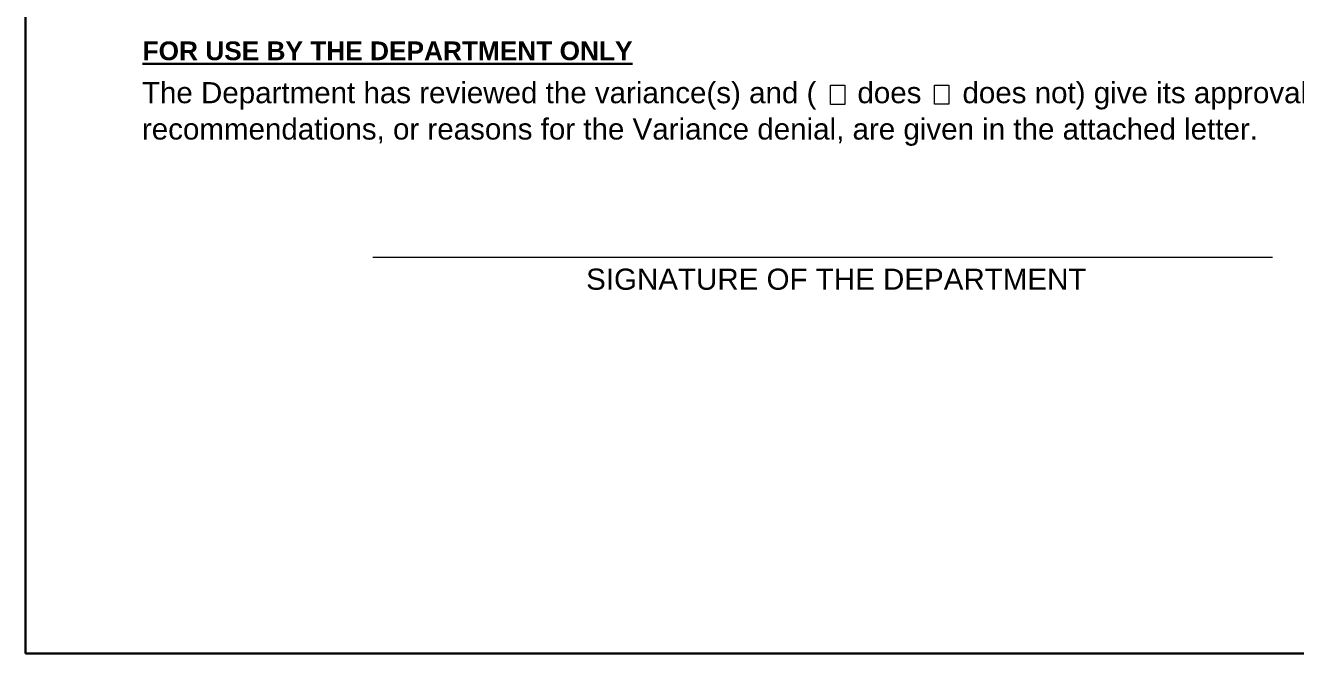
# Paper-space layout 'HHE-204' of a CAD drawing. Extents: x 0 to 17.3, y 0 to 10.6.
# Drawn here: x 9.16 to 14.57, y 0 to 2.68 of the extents above; entities that cross this region are included whole.
import ezdxf

# ---------------------------------------------------------------- set-up
doc = ezdxf.new("R2010")
doc.units = 0
doc.header["$MEASUREMENT"] = 0
doc.layers.add('DRAWING_GUIDES', color=6, linetype='Continuous', lineweight=30, plot=False)
doc.layers.add('FORM_HHE-204', color=7, linetype='Continuous', lineweight=30)
doc.styles.add('ARIAL', font='ARIAL.TTF')
doc.styles.add('ARIAL_BOLD', font='ARIALBD.TTF')

psp = doc.layouts.new('HHE-204')

# ---------------------------------------------------------------- linework, layer by layer
at = {"layer": 'DRAWING_GUIDES'}
psp.add_lwpolyline([(9.1636, 0), (17.3271, 0.0001), (17.3271, 10.6454), (9.1636, 10.6454), (9.1636, 0)], dxfattribs=at)
at = {"layer": 'FORM_HHE-204', "lineweight": 15}
for points in [[(12.592, 2.4221), (12.6531, 2.4221), (12.6531, 2.3405), (12.592, 2.3405)], [(13.0349, 2.4228), (13.096, 2.4228), (13.096, 2.3412), (13.0349, 2.3412)]]:
    psp.add_lwpolyline(points, close=True, dxfattribs=at)
psp.add_lwpolyline([(10.6423, 1.6897), (14.4742, 1.6897)], dxfattribs=at)

# ---------------------------------------------------------------- texts
at = {"layer": 'FORM_HHE-204', "style": 'ARIAL'}
for s, p in [('The Department has reviewed the variance(s) and (     does     does not) give its approval.  Any additional requirements', (9.6597, 2.3456)), ('recommendations, or reasons for the Variance denial, are given in the attached letter.', (9.6597, 2.1908)), ('SIGNATURE OF THE DEPARTMENT', (11.5511, 1.5507))]:
    psp.add_text(s, height=0.09, dxfattribs=at).set_placement(p)
at = {"layer": 'FORM_HHE-204', "insert": (9.6625, 2.6089), "char_height": 0.08, "width": 2.095905, "attachment_point": 1, "style": 'ARIAL_BOLD'}
psp.add_mtext('\\LFOR USE BY THE DEPARTMENT ONLY', dxfattribs=at)

doc.saveas('drawing.dxf')
